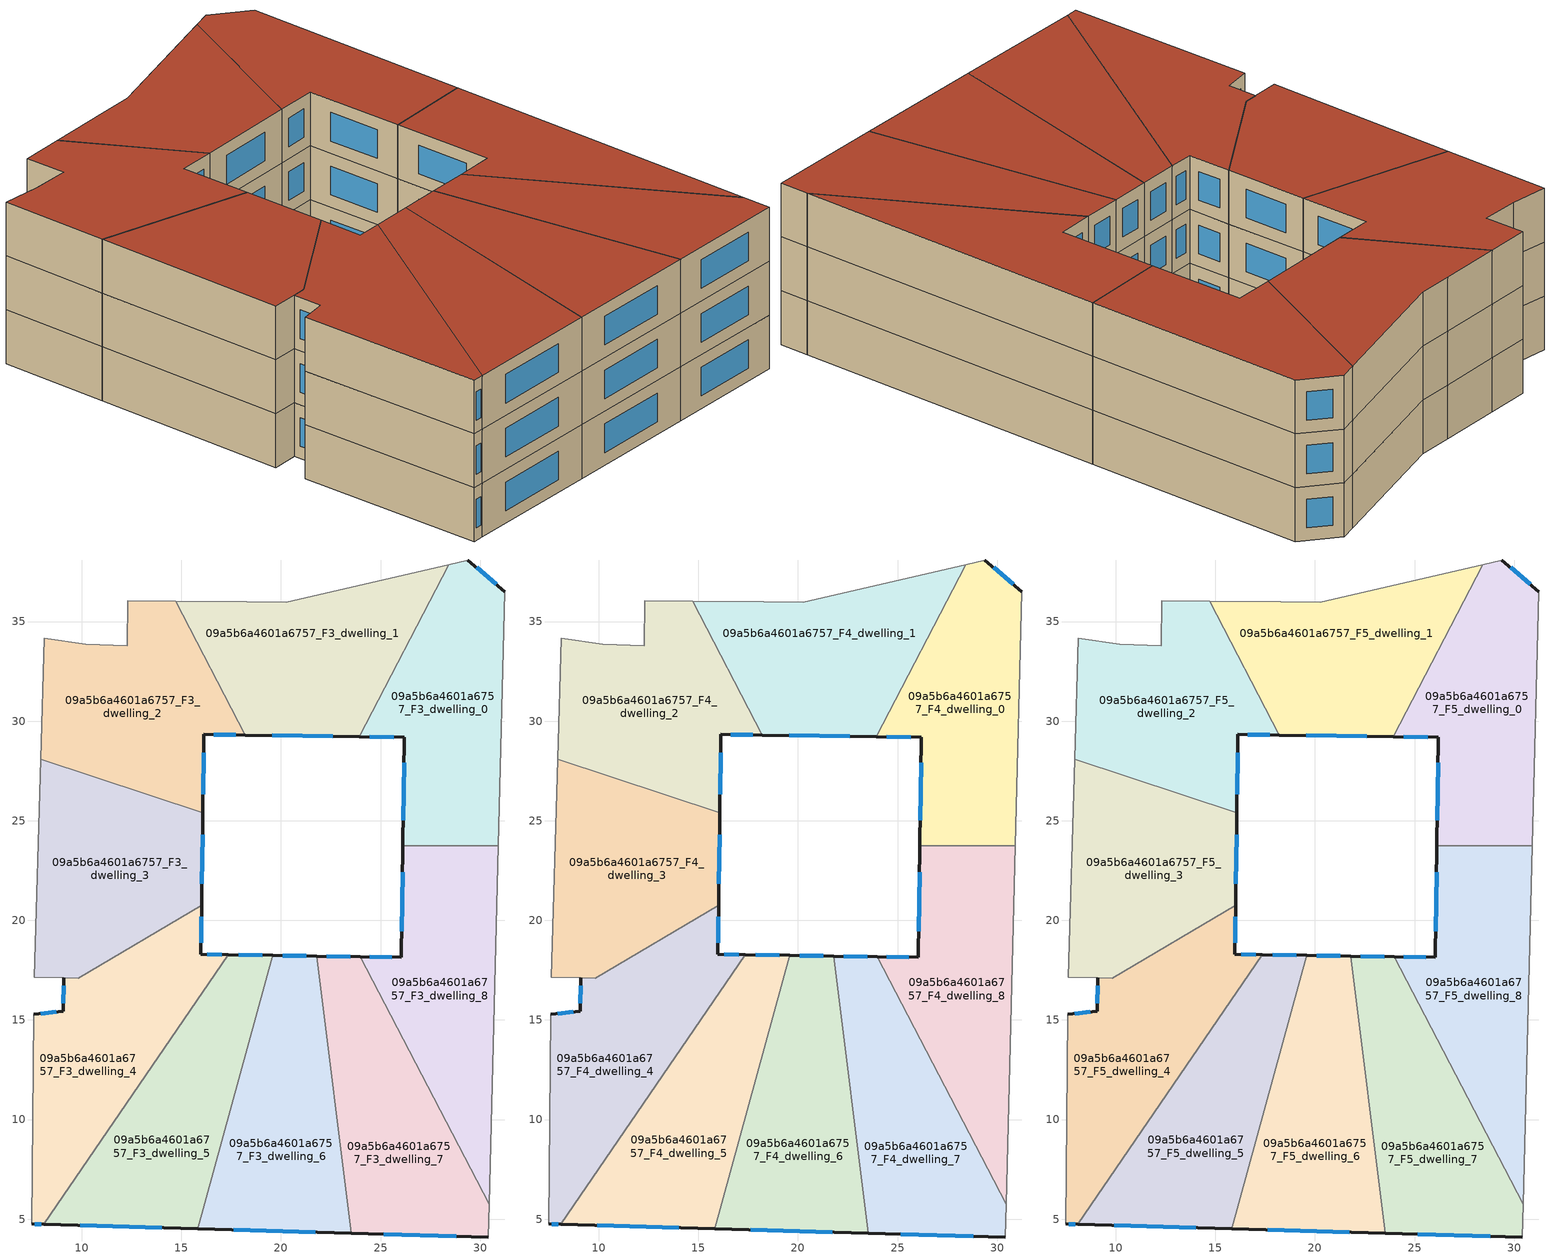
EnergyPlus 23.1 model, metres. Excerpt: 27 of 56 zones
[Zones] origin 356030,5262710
09a5b6a4601a6757_F3_dwelling_0
 floor to 09a5b6a4601a6757_F2_dwelling_0 (EU_floor_Construction): 31.24,36.49 30.91,23.74 26.12,23.74 26.2,29.19 23.93,29.22 28.41,37.86 29.38,38.09 z9
 wall outside (EU_wall_Construction): 23.93,29.22 26.2,29.19 26.12,23.74 / 31.24,36.49 29.38,38.09 z9:12
 wall adiabatic (EU_wall_Construction): 30.91,23.74 31.24,36.49 / 29.38,38.09 28.41,37.86 z9:12
 wall to 09a5b6a4601a6757_F3_dwelling_8 (EU_wall_Construction): 26.12,23.74 30.91,23.74 z9:12
 wall to 09a5b6a4601a6757_F3_dwelling_1 (EU_wall_Construction): 28.41,37.86 23.93,29.22 z9:12
 window (EU_Window_Construction): 26.18,27.91 26.14,25.02 / 24.46,29.22 25.67,29.2 / 30.8,36.86 29.82,37.71 z9.7:11.3
09a5b6a4601a6757_F3_dwelling_1
 floor to 09a5b6a4601a6757_F2_dwelling_1 (EU_floor_Construction): 28.41,37.86 23.93,29.22 18.21,29.3 14.72,36.03 18.27,36 20.25,35.96 z9
 wall outside (EU_wall_Construction): 18.21,29.3 23.93,29.22 z9:12
 wall adiabatic (EU_wall_Construction): 28.41,37.86 20.25,35.96 18.27,36 14.72,36.03 z9:12
 wall to 09a5b6a4601a6757_F3_dwelling_2 (EU_wall_Construction): 14.72,36.03 18.21,29.3 z9:12
 window (EU_Window_Construction): 19.55,29.28 22.59,29.24 z9.7:11.3
09a5b6a4601a6757_F3_dwelling_2
 floor to 09a5b6a4601a6757_F2_dwelling_2 (EU_floor_Construction): 14.72,36.03 18.21,29.3 16.14,29.33 16.08,25.39 7.94,28.08 8.12,34.17 10.19,33.86 12.27,33.79 12.31,36.05 z9
 wall outside (EU_wall_Construction): 16.08,25.39 16.14,29.33 18.21,29.3 z9:12
 wall adiabatic (EU_wall_Construction): 14.72,36.03 12.31,36.05 12.27,33.79 10.19,33.86 8.12,34.17 7.94,28.08 z9:12
 wall to 09a5b6a4601a6757_F3_dwelling_3 (EU_wall_Construction): 7.94,28.08 16.08,25.39 z9:12
 window (EU_Window_Construction): 16.62,29.32 17.72,29.31 / 16.09,26.32 16.12,28.41 z9.7:11.3
09a5b6a4601a6757_F3_dwelling_3
 floor to 09a5b6a4601a6757_F2_dwelling_3 (EU_floor_Construction): 16.08,25.39 16.01,20.75 9.83,17.1 7.62,17.14 7.94,28.08 z9
 wall outside (EU_wall_Construction): 16.01,20.75 16.08,25.39 z9:12
 wall adiabatic (EU_wall_Construction): 7.94,28.08 7.62,17.14 9.09,17.12 z9:12
 wall to 09a5b6a4601a6757_F3_dwelling_4 (EU_wall_Construction): 9.09,17.12 9.83,17.1 16.01,20.75 z9:12
 window (EU_Window_Construction): 16.03,21.84 16.06,24.3 z9.7:11.3
09a5b6a4601a6757_F3_dwelling_4
 floor to 09a5b6a4601a6757_F2_dwelling_4 (EU_floor_Construction): 16.01,20.75 15.98,18.29 17.35,18.27 8.1,4.74 7.48,4.76 7.6,15.29 9.07,15.45 9.09,17.12 9.83,17.1 z9
 wall outside (EU_wall_Construction): 17.35,18.27 15.98,18.29 16.01,20.75 / 7.48,4.76 8.1,4.74 / 9.09,17.12 9.07,15.45 7.6,15.29 z9:12
 wall to 09a5b6a4601a6757_F3_dwelling_5 (EU_wall_Construction): 8.1,4.74 17.35,18.27 z9:12
 wall adiabatic (EU_wall_Construction): 7.6,15.29 7.48,4.76 z9:12
 window (EU_Window_Construction): 17.03,18.28 16.3,18.29 / 7.63,4.75 7.95,4.74 / 8.72,15.41 7.94,15.32 / 9.08,16.73 9.07,15.84 / 15.99,18.87 16,20.17 z9.7:11.3
09a5b6a4601a6757_F3_dwelling_5
 floor to 09a5b6a4601a6757_F2_dwelling_5 (EU_floor_Construction): 19.58,18.24 15.82,4.52 8.1,4.74 17.35,18.27 z9
 wall outside (EU_wall_Construction): 19.58,18.24 17.35,18.27 / 8.1,4.74 15.82,4.52 z9:12
 wall to 09a5b6a4601a6757_F3_dwelling_6 (EU_wall_Construction): 15.82,4.52 19.58,18.24 z9:12
 window (EU_Window_Construction): 19.06,18.25 17.87,18.27 / 9.91,4.69 14.01,4.57 z9.7:11.3
09a5b6a4601a6757_F3_dwelling_6
 floor to 09a5b6a4601a6757_F2_dwelling_6 (EU_floor_Construction): 21.78,18.21 23.53,4.3 15.82,4.52 19.58,18.24 z9
 wall outside (EU_wall_Construction): 21.78,18.21 19.58,18.24 / 15.82,4.52 23.53,4.3 z9:12
 wall to 09a5b6a4601a6757_F3_dwelling_7 (EU_wall_Construction): 23.53,4.3 21.78,18.21 z9:12
 window (EU_Window_Construction): 21.27,18.22 20.1,18.23 / 17.63,4.47 21.72,4.35 z9.7:11.3
09a5b6a4601a6757_F3_dwelling_7
 floor to 09a5b6a4601a6757_F2_dwelling_7 (EU_floor_Construction): 23.99,18.17 30.45,5.75 30.41,4.11 23.53,4.3 21.78,18.21 z9
 wall outside (EU_wall_Construction): 23.99,18.17 21.78,18.21 / 23.53,4.3 30.41,4.11 z9:12
 wall to 09a5b6a4601a6757_F3_dwelling_8 (EU_wall_Construction): 30.45,5.75 23.99,18.17 z9:12
 wall adiabatic (EU_wall_Construction): 30.41,4.11 30.45,5.75 z9:12
 window (EU_Window_Construction): 23.47,18.18 22.3,18.2 / 25.15,4.25 28.8,4.15 z9.7:11.3
09a5b6a4601a6757_F3_dwelling_8
 floor to 09a5b6a4601a6757_F2_dwelling_8 (EU_floor_Construction): 30.91,23.74 30.45,5.75 23.99,18.17 26.04,18.14 26.12,23.74 z9
 wall outside (EU_wall_Construction): 26.12,23.74 26.04,18.14 23.99,18.17 z9:12
 wall adiabatic (EU_wall_Construction): 30.45,5.75 30.91,23.74 z9:12
 window (EU_Window_Construction): 25.56,18.15 24.47,18.17 / 26.1,22.43 26.06,19.46 z9.7:11.3
09a5b6a4601a6757_F4_dwelling_0
 floor to 09a5b6a4601a6757_F3_dwelling_0 (EU_floor_Construction): 31.24,36.49 30.91,23.74 26.12,23.74 26.2,29.19 23.93,29.22 28.41,37.86 29.38,38.09 z12
 wall outside (EU_wall_Construction): 23.93,29.22 26.2,29.19 26.12,23.74 / 31.24,36.49 29.38,38.09 z12:15
 wall adiabatic (EU_wall_Construction): 30.91,23.74 31.24,36.49 / 29.38,38.09 28.41,37.86 z12:15
 wall to 09a5b6a4601a6757_F4_dwelling_8 (EU_wall_Construction): 26.12,23.74 30.91,23.74 z12:15
 wall to 09a5b6a4601a6757_F4_dwelling_1 (EU_wall_Construction): 28.41,37.86 23.93,29.22 z12:15
 window (EU_Window_Construction): 26.18,27.91 26.14,25.02 / 24.46,29.22 25.67,29.2 / 30.8,36.86 29.82,37.71 z12.7:14.3
09a5b6a4601a6757_F4_dwelling_1
 floor to 09a5b6a4601a6757_F3_dwelling_1 (EU_floor_Construction): 28.41,37.86 23.93,29.22 18.21,29.3 14.72,36.03 18.27,36 20.25,35.96 z12
 wall outside (EU_wall_Construction): 18.21,29.3 23.93,29.22 z12:15
 wall adiabatic (EU_wall_Construction): 28.41,37.86 20.25,35.96 18.27,36 14.72,36.03 z12:15
 wall to 09a5b6a4601a6757_F4_dwelling_2 (EU_wall_Construction): 14.72,36.03 18.21,29.3 z12:15
 window (EU_Window_Construction): 19.55,29.28 22.59,29.24 z12.7:14.3
09a5b6a4601a6757_F4_dwelling_2
 floor to 09a5b6a4601a6757_F3_dwelling_2 (EU_floor_Construction): 14.72,36.03 18.21,29.3 16.14,29.33 16.08,25.39 7.94,28.08 8.12,34.17 10.19,33.86 12.27,33.79 12.31,36.05 z12
 wall outside (EU_wall_Construction): 16.08,25.39 16.14,29.33 18.21,29.3 z12:15
 wall adiabatic (EU_wall_Construction): 14.72,36.03 12.31,36.05 12.27,33.79 10.19,33.86 8.12,34.17 7.94,28.08 z12:15
 wall to 09a5b6a4601a6757_F4_dwelling_3 (EU_wall_Construction): 7.94,28.08 16.08,25.39 z12:15
 window (EU_Window_Construction): 16.62,29.32 17.72,29.31 / 16.09,26.32 16.12,28.41 z12.7:14.3
09a5b6a4601a6757_F4_dwelling_3
 floor to 09a5b6a4601a6757_F3_dwelling_3 (EU_floor_Construction): 16.08,25.39 16.01,20.75 9.83,17.1 7.62,17.14 7.94,28.08 z12
 wall outside (EU_wall_Construction): 16.01,20.75 16.08,25.39 z12:15
 wall adiabatic (EU_wall_Construction): 7.94,28.08 7.62,17.14 9.09,17.12 z12:15
 wall to 09a5b6a4601a6757_F4_dwelling_4 (EU_wall_Construction): 9.09,17.12 9.83,17.1 16.01,20.75 z12:15
 window (EU_Window_Construction): 16.03,21.84 16.06,24.3 z12.7:14.3
09a5b6a4601a6757_F4_dwelling_4
 floor to 09a5b6a4601a6757_F3_dwelling_4 (EU_floor_Construction): 16.01,20.75 15.98,18.29 17.35,18.27 8.1,4.74 7.48,4.76 7.6,15.29 9.07,15.45 9.09,17.12 9.83,17.1 z12
 wall outside (EU_wall_Construction): 17.35,18.27 15.98,18.29 16.01,20.75 / 7.48,4.76 8.1,4.74 / 9.09,17.12 9.07,15.45 7.6,15.29 z12:15
 wall to 09a5b6a4601a6757_F4_dwelling_5 (EU_wall_Construction): 8.1,4.74 17.35,18.27 z12:15
 wall adiabatic (EU_wall_Construction): 7.6,15.29 7.48,4.76 z12:15
 window (EU_Window_Construction): 17.03,18.28 16.3,18.29 / 7.63,4.75 7.95,4.74 / 8.72,15.41 7.94,15.32 / 9.08,16.73 9.07,15.84 / 15.99,18.87 16,20.17 z12.7:14.3
09a5b6a4601a6757_F4_dwelling_5
 floor to 09a5b6a4601a6757_F3_dwelling_5 (EU_floor_Construction): 19.58,18.24 15.82,4.52 8.1,4.74 17.35,18.27 z12
 wall outside (EU_wall_Construction): 19.58,18.24 17.35,18.27 / 8.1,4.74 15.82,4.52 z12:15
 wall to 09a5b6a4601a6757_F4_dwelling_6 (EU_wall_Construction): 15.82,4.52 19.58,18.24 z12:15
 window (EU_Window_Construction): 19.06,18.25 17.87,18.27 / 9.91,4.69 14.01,4.57 z12.7:14.3
09a5b6a4601a6757_F4_dwelling_6
 floor to 09a5b6a4601a6757_F3_dwelling_6 (EU_floor_Construction): 21.78,18.21 23.53,4.3 15.82,4.52 19.58,18.24 z12
 wall outside (EU_wall_Construction): 21.78,18.21 19.58,18.24 / 15.82,4.52 23.53,4.3 z12:15
 wall to 09a5b6a4601a6757_F4_dwelling_7 (EU_wall_Construction): 23.53,4.3 21.78,18.21 z12:15
 window (EU_Window_Construction): 21.27,18.22 20.1,18.23 / 17.63,4.47 21.72,4.35 z12.7:14.3
09a5b6a4601a6757_F4_dwelling_7
 floor to 09a5b6a4601a6757_F3_dwelling_7 (EU_floor_Construction): 23.99,18.17 30.45,5.75 30.41,4.11 23.53,4.3 21.78,18.21 z12
 wall outside (EU_wall_Construction): 23.99,18.17 21.78,18.21 / 23.53,4.3 30.41,4.11 z12:15
 wall to 09a5b6a4601a6757_F4_dwelling_8 (EU_wall_Construction): 30.45,5.75 23.99,18.17 z12:15
 wall adiabatic (EU_wall_Construction): 30.41,4.11 30.45,5.75 z12:15
 window (EU_Window_Construction): 23.47,18.18 22.3,18.2 / 25.15,4.25 28.8,4.15 z12.7:14.3
09a5b6a4601a6757_F4_dwelling_8
 floor to 09a5b6a4601a6757_F3_dwelling_8 (EU_floor_Construction): 30.91,23.74 30.45,5.75 23.99,18.17 26.04,18.14 26.12,23.74 z12
 wall outside (EU_wall_Construction): 26.12,23.74 26.04,18.14 23.99,18.17 z12:15
 wall adiabatic (EU_wall_Construction): 30.45,5.75 30.91,23.74 z12:15
 window (EU_Window_Construction): 25.56,18.15 24.47,18.17 / 26.1,22.43 26.06,19.46 z12.7:14.3
09a5b6a4601a6757_F5_dwelling_0
 floor to 09a5b6a4601a6757_F4_dwelling_0 (EU_floor_Construction): 31.24,36.49 30.91,23.74 26.12,23.74 26.2,29.19 23.93,29.22 28.41,37.86 29.38,38.09 z15
 wall outside (EU_wall_Construction): 23.93,29.22 26.2,29.19 26.12,23.74 / 31.24,36.49 29.38,38.09 z15:18
 wall adiabatic (EU_wall_Construction): 30.91,23.74 31.24,36.49 / 29.38,38.09 28.41,37.86 z15:18
 wall to 09a5b6a4601a6757_F5_dwelling_8 (EU_wall_Construction): 26.12,23.74 30.91,23.74 z15:18
 wall to 09a5b6a4601a6757_F5_dwelling_1 (EU_wall_Construction): 28.41,37.86 23.93,29.22 z15:18
 window (EU_Window_Construction): 26.18,27.91 26.14,25.02 / 24.46,29.22 25.67,29.2 / 30.8,36.86 29.82,37.71 z15.7:17.3
 roof outside (EU_roof_Construction): 30.91,23.74 31.24,36.49 29.38,38.09 28.41,37.86 23.93,29.22 26.2,29.19 26.12,23.74 z18
09a5b6a4601a6757_F5_dwelling_1
 floor to 09a5b6a4601a6757_F4_dwelling_1 (EU_floor_Construction): 28.41,37.86 23.93,29.22 18.21,29.3 14.72,36.03 18.27,36 20.25,35.96 z15
 wall outside (EU_wall_Construction): 18.21,29.3 23.93,29.22 z15:18
 wall adiabatic (EU_wall_Construction): 28.41,37.86 20.25,35.96 18.27,36 14.72,36.03 z15:18
 wall to 09a5b6a4601a6757_F5_dwelling_2 (EU_wall_Construction): 14.72,36.03 18.21,29.3 z15:18
 window (EU_Window_Construction): 19.55,29.28 22.59,29.24 z15.7:17.3
 roof outside (EU_roof_Construction): 23.93,29.22 28.41,37.86 20.25,35.96 18.27,36 14.72,36.03 18.21,29.3 z18
09a5b6a4601a6757_F5_dwelling_2
 floor to 09a5b6a4601a6757_F4_dwelling_2 (EU_floor_Construction): 14.72,36.03 18.21,29.3 16.14,29.33 16.08,25.39 7.94,28.08 8.12,34.17 10.19,33.86 12.27,33.79 12.31,36.05 z15
 wall outside (EU_wall_Construction): 16.08,25.39 16.14,29.33 18.21,29.3 z15:18
 wall adiabatic (EU_wall_Construction): 14.72,36.03 12.31,36.05 12.27,33.79 10.19,33.86 8.12,34.17 7.94,28.08 z15:18
 wall to 09a5b6a4601a6757_F5_dwelling_3 (EU_wall_Construction): 7.94,28.08 16.08,25.39 z15:18
 window (EU_Window_Construction): 16.62,29.32 17.72,29.31 / 16.09,26.32 16.12,28.41 z15.7:17.3
 roof outside (EU_roof_Construction): 16.08,25.39 16.14,29.33 18.21,29.3 14.72,36.03 12.31,36.05 12.27,33.79 10.19,33.86 8.12,34.17 7.94,28.08 z18
09a5b6a4601a6757_F5_dwelling_3
 floor to 09a5b6a4601a6757_F4_dwelling_3 (EU_floor_Construction): 16.08,25.39 16.01,20.75 9.83,17.1 7.62,17.14 7.94,28.08 z15
 wall outside (EU_wall_Construction): 16.01,20.75 16.08,25.39 z15:18
 wall adiabatic (EU_wall_Construction): 7.94,28.08 7.62,17.14 9.09,17.12 z15:18
 wall to 09a5b6a4601a6757_F5_dwelling_4 (EU_wall_Construction): 9.09,17.12 9.83,17.1 16.01,20.75 z15:18
 window (EU_Window_Construction): 16.03,21.84 16.06,24.3 z15.7:17.3
 roof outside (EU_roof_Construction): 16.01,20.75 16.08,25.39 7.94,28.08 7.62,17.14 9.83,17.1 z18
09a5b6a4601a6757_F5_dwelling_4
 floor to 09a5b6a4601a6757_F4_dwelling_4 (EU_floor_Construction): 16.01,20.75 15.98,18.29 17.35,18.27 8.1,4.74 7.48,4.76 7.6,15.29 9.07,15.45 9.09,17.12 9.83,17.1 z15
 wall outside (EU_wall_Construction): 17.35,18.27 15.98,18.29 16.01,20.75 / 7.48,4.76 8.1,4.74 / 9.09,17.12 9.07,15.45 7.6,15.29 z15:18
 wall to 09a5b6a4601a6757_F5_dwelling_5 (EU_wall_Construction): 8.1,4.74 17.35,18.27 z15:18
 wall adiabatic (EU_wall_Construction): 7.6,15.29 7.48,4.76 z15:18
 window (EU_Window_Construction): 17.03,18.28 16.3,18.29 / 7.63,4.75 7.95,4.74 / 8.72,15.41 7.94,15.32 / 9.08,16.73 9.07,15.84 / 15.99,18.87 16,20.17 z15.7:17.3
 roof outside (EU_roof_Construction): 8.1,4.74 17.35,18.27 15.98,18.29 16.01,20.75 9.83,17.1 9.09,17.12 9.07,15.45 7.6,15.29 7.48,4.76 z18
09a5b6a4601a6757_F5_dwelling_5
 floor to 09a5b6a4601a6757_F4_dwelling_5 (EU_floor_Construction): 19.58,18.24 15.82,4.52 8.1,4.74 17.35,18.27 z15
 wall outside (EU_wall_Construction): 19.58,18.24 17.35,18.27 / 8.1,4.74 15.82,4.52 z15:18
 wall to 09a5b6a4601a6757_F5_dwelling_6 (EU_wall_Construction): 15.82,4.52 19.58,18.24 z15:18
 window (EU_Window_Construction): 19.06,18.25 17.87,18.27 / 9.91,4.69 14.01,4.57 z15.7:17.3
 roof outside (EU_roof_Construction): 15.82,4.52 19.58,18.24 17.35,18.27 8.1,4.74 z18
09a5b6a4601a6757_F5_dwelling_6
 floor to 09a5b6a4601a6757_F4_dwelling_6 (EU_floor_Construction): 21.78,18.21 23.53,4.3 15.82,4.52 19.58,18.24 z15
 wall outside (EU_wall_Construction): 21.78,18.21 19.58,18.24 / 15.82,4.52 23.53,4.3 z15:18
 wall to 09a5b6a4601a6757_F5_dwelling_7 (EU_wall_Construction): 23.53,4.3 21.78,18.21 z15:18
 window (EU_Window_Construction): 21.27,18.22 20.1,18.23 / 17.63,4.47 21.72,4.35 z15.7:17.3
 roof outside (EU_roof_Construction): 23.53,4.3 21.78,18.21 19.58,18.24 15.82,4.52 z18
09a5b6a4601a6757_F5_dwelling_7
 floor to 09a5b6a4601a6757_F4_dwelling_7 (EU_floor_Construction): 23.99,18.17 30.45,5.75 30.41,4.11 23.53,4.3 21.78,18.21 z15
 wall outside (EU_wall_Construction): 23.99,18.17 21.78,18.21 / 23.53,4.3 30.41,4.11 z15:18
 wall to 09a5b6a4601a6757_F5_dwelling_8 (EU_wall_Construction): 30.45,5.75 23.99,18.17 z15:18
 wall adiabatic (EU_wall_Construction): 30.41,4.11 30.45,5.75 z15:18
 window (EU_Window_Construction): 23.47,18.18 22.3,18.2 / 25.15,4.25 28.8,4.15 z15.7:17.3
 roof outside (EU_roof_Construction): 30.41,4.11 30.45,5.75 23.99,18.17 21.78,18.21 23.53,4.3 z18
09a5b6a4601a6757_F5_dwelling_8
 floor to 09a5b6a4601a6757_F4_dwelling_8 (EU_floor_Construction): 30.91,23.74 30.45,5.75 23.99,18.17 26.04,18.14 26.12,23.74 z15
 wall outside (EU_wall_Construction): 26.12,23.74 26.04,18.14 23.99,18.17 z15:18
 wall adiabatic (EU_wall_Construction): 30.45,5.75 30.91,23.74 z15:18
 window (EU_Window_Construction): 25.56,18.15 24.47,18.17 / 26.1,22.43 26.06,19.46 z15.7:17.3
 roof outside (EU_roof_Construction): 30.45,5.75 30.91,23.74 26.12,23.74 26.04,18.14 23.99,18.17 z18
[Building]
EU S2 Campaign: North Axis=0; Terrain=City; Solar Distribution=FullExterior
[Site:Location]
Budapest.Ferenc.Liszt.Intl.AP: Latitude=47.437; Longitude=19.256; Time Zone=1; Elevation=185
[SizingPeriod:WeatherFileDays]
AnnualSizingPeriod: Begin Month=1; Begin Day of Month=1; End Month=12; End Day of Month=31; Day of Week for Start Day=Monday; Use Weather File Daylight Saving Period=No; Use Weather File Rain and Snow Indicators=No
[MATERIAL]
EU_InternalMass_Material: Roughness=MediumRough; Thickness=0.1; Conductivity=1; Density=1800; Specific Heat=900; Thermal Absorptance=0.9; Solar Absorptance=0.7; Visible Absorptance=0.7
[MATERIAL:NOMASS] Roughness=MediumRough; Thermal Absorptance=0.9; Solar Absorptance=0.7; Visible Absorptance=0.7
Name | Thermal Resistance
EU_wall_NoMass | 0.832559
EU_roof_NoMass | 1.39638
EU_floor_NoMass | 0.872794
[WINDOWMATERIAL:SIMPLEGLAZINGSYSTEM]
EU_Window_SimpleGlazing: UFactor=2.79869; Solar Heat Gain Coefficient=0.75; Visible Transmittance=0.75
[CONSTRUCTION]
EU_wall_Construction: EU_wall_NoMass
EU_roof_Construction: EU_roof_NoMass
EU_floor_Construction: EU_floor_NoMass
EU_Window_Construction: EU_Window_SimpleGlazing
EU_InternalMass_Construction: EU_InternalMass_Material
[ZONE] Type=1; Multiplier=1; Ceiling Height=autocalculate; Floor Area=autocalculate; Part of Total Floor Area=Yes
Name | Volume
09a5b6a4601a6757_F3_dwelling_0; 09a5b6a4601a6757_F4_dwelling_0; 09a5b6a4601a6757_F5_dwelling_0 | 205.867
09a5b6a4601a6757_F3_dwelling_1; 09a5b6a4601a6757_F4_dwelling_1; 09a5b6a4601a6757_F5_dwelling_1 | 205.89
09a5b6a4601a6757_F3_dwelling_2; 09a5b6a4601a6757_F4_dwelling_2; 09a5b6a4601a6757_F5_dwelling_2 | 205.871
09a5b6a4601a6757_F3_dwelling_3; 09a5b6a4601a6757_F4_dwelling_3; 09a5b6a4601a6757_F5_dwelling_3 | 205.375
09a5b6a4601a6757_F3_dwelling_4; 09a5b6a4601a6757_F4_dwelling_4; 09a5b6a4601a6757_F5_dwelling_4 | 206.403
09a5b6a4601a6757_F3_dwelling_5; 09a5b6a4601a6757_F4_dwelling_5; 09a5b6a4601a6757_F5_dwelling_5 | 205.848
09a5b6a4601a6757_F3_dwelling_6; 09a5b6a4601a6757_F4_dwelling_6; 09a5b6a4601a6757_F5_dwelling_6 | 205.897
09a5b6a4601a6757_F3_dwelling_7; 09a5b6a4601a6757_F4_dwelling_7; 09a5b6a4601a6757_F5_dwelling_7 | 205.87
09a5b6a4601a6757_F3_dwelling_8; 09a5b6a4601a6757_F4_dwelling_8; 09a5b6a4601a6757_F5_dwelling_8 | 205.835
[INTERNALMASS] Construction=EU_InternalMass_Construction
Name | Zone or ZoneList | Surface Area
09a5b6a4601a6757_F3_dwelling_0_EU_InternalMass | 09a5b6a4601a6757_F3_dwelling_0 | 68.6222
09a5b6a4601a6757_F3_dwelling_1_EU_InternalMass | 09a5b6a4601a6757_F3_dwelling_1 | 68.6297
09a5b6a4601a6757_F3_dwelling_2_EU_InternalMass | 09a5b6a4601a6757_F3_dwelling_2 | 68.6234
09a5b6a4601a6757_F3_dwelling_3_EU_InternalMass | 09a5b6a4601a6757_F3_dwelling_3 | 68.4611
09a5b6a4601a6757_F3_dwelling_4_EU_InternalMass | 09a5b6a4601a6757_F3_dwelling_4 | 68.8009
09a5b6a4601a6757_F3_dwelling_5_EU_InternalMass | 09a5b6a4601a6757_F3_dwelling_5 | 68.616
09a5b6a4601a6757_F3_dwelling_6_EU_InternalMass | 09a5b6a4601a6757_F3_dwelling_6 | 68.6324
09a5b6a4601a6757_F3_dwelling_7_EU_InternalMass | 09a5b6a4601a6757_F3_dwelling_7 | 68.6233
09a5b6a4601a6757_F3_dwelling_8_EU_InternalMass | 09a5b6a4601a6757_F3_dwelling_8 | 68.6119
09a5b6a4601a6757_F4_dwelling_0_EU_InternalMass | 09a5b6a4601a6757_F4_dwelling_0 | 68.6222
09a5b6a4601a6757_F4_dwelling_1_EU_InternalMass | 09a5b6a4601a6757_F4_dwelling_1 | 68.6297
09a5b6a4601a6757_F4_dwelling_2_EU_InternalMass | 09a5b6a4601a6757_F4_dwelling_2 | 68.6234
09a5b6a4601a6757_F4_dwelling_3_EU_InternalMass | 09a5b6a4601a6757_F4_dwelling_3 | 68.4611
09a5b6a4601a6757_F4_dwelling_4_EU_InternalMass | 09a5b6a4601a6757_F4_dwelling_4 | 68.8009
09a5b6a4601a6757_F4_dwelling_5_EU_InternalMass | 09a5b6a4601a6757_F4_dwelling_5 | 68.616
09a5b6a4601a6757_F4_dwelling_6_EU_InternalMass | 09a5b6a4601a6757_F4_dwelling_6 | 68.6324
09a5b6a4601a6757_F4_dwelling_7_EU_InternalMass | 09a5b6a4601a6757_F4_dwelling_7 | 68.6233
09a5b6a4601a6757_F4_dwelling_8_EU_InternalMass | 09a5b6a4601a6757_F4_dwelling_8 | 68.6119
09a5b6a4601a6757_F5_dwelling_0_EU_InternalMass | 09a5b6a4601a6757_F5_dwelling_0 | 68.6222
09a5b6a4601a6757_F5_dwelling_1_EU_InternalMass | 09a5b6a4601a6757_F5_dwelling_1 | 68.6297
09a5b6a4601a6757_F5_dwelling_2_EU_InternalMass | 09a5b6a4601a6757_F5_dwelling_2 | 68.6234
09a5b6a4601a6757_F5_dwelling_3_EU_InternalMass | 09a5b6a4601a6757_F5_dwelling_3 | 68.4611
09a5b6a4601a6757_F5_dwelling_4_EU_InternalMass | 09a5b6a4601a6757_F5_dwelling_4 | 68.8009
09a5b6a4601a6757_F5_dwelling_5_EU_InternalMass | 09a5b6a4601a6757_F5_dwelling_5 | 68.616
09a5b6a4601a6757_F5_dwelling_6_EU_InternalMass | 09a5b6a4601a6757_F5_dwelling_6 | 68.6324
09a5b6a4601a6757_F5_dwelling_7_EU_InternalMass | 09a5b6a4601a6757_F5_dwelling_7 | 68.6233
09a5b6a4601a6757_F5_dwelling_8_EU_InternalMass | 09a5b6a4601a6757_F5_dwelling_8 | 68.6119
[OTHEREQUIPMENT] Fuel Type=Electricity; Design Level Calculation Method=Watts/Area; Power per Zone Floor Area=1; Fraction Latent=0; Fraction Radiant=0; Fraction Lost=0; Carbon Dioxide Generation Rate=0; EndUse Subcategory=EU_Step8_InternalGains
Name | Zone or ZoneList or Space or SpaceList | Schedule
EU_Step8_InternalGain_09a5b6a4601a6757_F3_dwelling_0_f000 | 09a5b6a4601a6757_F3_dwelling_0 | EU_Step8_GainSchedule_09a5b6a4601a6757_F3_dwelling_0_f000
EU_Step8_InternalGain_09a5b6a4601a6757_F3_dwelling_1_f000 | 09a5b6a4601a6757_F3_dwelling_1 | EU_Step8_GainSchedule_09a5b6a4601a6757_F3_dwelling_1_f000
EU_Step8_InternalGain_09a5b6a4601a6757_F3_dwelling_2_f000 | 09a5b6a4601a6757_F3_dwelling_2 | EU_Step8_GainSchedule_09a5b6a4601a6757_F3_dwelling_2_f000
EU_Step8_InternalGain_09a5b6a4601a6757_F3_dwelling_3_f000 | 09a5b6a4601a6757_F3_dwelling_3 | EU_Step8_GainSchedule_09a5b6a4601a6757_F3_dwelling_3_f000
EU_Step8_InternalGain_09a5b6a4601a6757_F3_dwelling_4_f000 | 09a5b6a4601a6757_F3_dwelling_4 | EU_Step8_GainSchedule_09a5b6a4601a6757_F3_dwelling_4_f000
EU_Step8_InternalGain_09a5b6a4601a6757_F3_dwelling_5_f000 | 09a5b6a4601a6757_F3_dwelling_5 | EU_Step8_GainSchedule_09a5b6a4601a6757_F3_dwelling_5_f000
EU_Step8_InternalGain_09a5b6a4601a6757_F3_dwelling_6_f000 | 09a5b6a4601a6757_F3_dwelling_6 | EU_Step8_GainSchedule_09a5b6a4601a6757_F3_dwelling_6_f000
EU_Step8_InternalGain_09a5b6a4601a6757_F3_dwelling_7_f000 | 09a5b6a4601a6757_F3_dwelling_7 | EU_Step8_GainSchedule_09a5b6a4601a6757_F3_dwelling_7_f000
EU_Step8_InternalGain_09a5b6a4601a6757_F3_dwelling_8_f000 | 09a5b6a4601a6757_F3_dwelling_8 | EU_Step8_GainSchedule_09a5b6a4601a6757_F3_dwelling_8_f000
EU_Step8_InternalGain_09a5b6a4601a6757_F4_dwelling_0_f000 | 09a5b6a4601a6757_F4_dwelling_0 | EU_Step8_GainSchedule_09a5b6a4601a6757_F4_dwelling_0_f000
EU_Step8_InternalGain_09a5b6a4601a6757_F4_dwelling_1_f000 | 09a5b6a4601a6757_F4_dwelling_1 | EU_Step8_GainSchedule_09a5b6a4601a6757_F4_dwelling_1_f000
EU_Step8_InternalGain_09a5b6a4601a6757_F4_dwelling_2_f000 | 09a5b6a4601a6757_F4_dwelling_2 | EU_Step8_GainSchedule_09a5b6a4601a6757_F4_dwelling_2_f000
EU_Step8_InternalGain_09a5b6a4601a6757_F4_dwelling_3_f000 | 09a5b6a4601a6757_F4_dwelling_3 | EU_Step8_GainSchedule_09a5b6a4601a6757_F4_dwelling_3_f000
EU_Step8_InternalGain_09a5b6a4601a6757_F4_dwelling_4_f000 | 09a5b6a4601a6757_F4_dwelling_4 | EU_Step8_GainSchedule_09a5b6a4601a6757_F4_dwelling_4_f000
EU_Step8_InternalGain_09a5b6a4601a6757_F4_dwelling_5_f000 | 09a5b6a4601a6757_F4_dwelling_5 | EU_Step8_GainSchedule_09a5b6a4601a6757_F4_dwelling_5_f000
EU_Step8_InternalGain_09a5b6a4601a6757_F4_dwelling_6_f000 | 09a5b6a4601a6757_F4_dwelling_6 | EU_Step8_GainSchedule_09a5b6a4601a6757_F4_dwelling_6_f000
EU_Step8_InternalGain_09a5b6a4601a6757_F4_dwelling_7_f000 | 09a5b6a4601a6757_F4_dwelling_7 | EU_Step8_GainSchedule_09a5b6a4601a6757_F4_dwelling_7_f000
EU_Step8_InternalGain_09a5b6a4601a6757_F4_dwelling_8_f000 | 09a5b6a4601a6757_F4_dwelling_8 | EU_Step8_GainSchedule_09a5b6a4601a6757_F4_dwelling_8_f000
EU_Step8_InternalGain_09a5b6a4601a6757_F5_dwelling_0_f000 | 09a5b6a4601a6757_F5_dwelling_0 | EU_Step8_GainSchedule_09a5b6a4601a6757_F5_dwelling_0_f000
EU_Step8_InternalGain_09a5b6a4601a6757_F5_dwelling_1_f000 | 09a5b6a4601a6757_F5_dwelling_1 | EU_Step8_GainSchedule_09a5b6a4601a6757_F5_dwelling_1_f000
EU_Step8_InternalGain_09a5b6a4601a6757_F5_dwelling_2_f000 | 09a5b6a4601a6757_F5_dwelling_2 | EU_Step8_GainSchedule_09a5b6a4601a6757_F5_dwelling_2_f000
EU_Step8_InternalGain_09a5b6a4601a6757_F5_dwelling_3_f000 | 09a5b6a4601a6757_F5_dwelling_3 | EU_Step8_GainSchedule_09a5b6a4601a6757_F5_dwelling_3_f000
EU_Step8_InternalGain_09a5b6a4601a6757_F5_dwelling_4_f000 | 09a5b6a4601a6757_F5_dwelling_4 | EU_Step8_GainSchedule_09a5b6a4601a6757_F5_dwelling_4_f000
EU_Step8_InternalGain_09a5b6a4601a6757_F5_dwelling_5_f000 | 09a5b6a4601a6757_F5_dwelling_5 | EU_Step8_GainSchedule_09a5b6a4601a6757_F5_dwelling_5_f000
EU_Step8_InternalGain_09a5b6a4601a6757_F5_dwelling_6_f000 | 09a5b6a4601a6757_F5_dwelling_6 | EU_Step8_GainSchedule_09a5b6a4601a6757_F5_dwelling_6_f000
EU_Step8_InternalGain_09a5b6a4601a6757_F5_dwelling_7_f000 | 09a5b6a4601a6757_F5_dwelling_7 | EU_Step8_GainSchedule_09a5b6a4601a6757_F5_dwelling_7_f000
EU_Step8_InternalGain_09a5b6a4601a6757_F5_dwelling_8_f000 | 09a5b6a4601a6757_F5_dwelling_8 | EU_Step8_GainSchedule_09a5b6a4601a6757_F5_dwelling_8_f000
[ZONEVENTILATION:DESIGNFLOWRATE] Schedule=EU_AlwaysOn; Design Flow Rate Calculation Method=AirChanges/Hour; Air Changes per Hour=0.475469; Ventilation Type=Natural; Fan Pressure Rise=0; Fan Total Efficiency=1; Constant Term Coefficient=1; Temperature Term Coefficient=0; Velocity Term Coefficient=0; Velocity Squared Term Coefficient=0; Minimum Indoor Temperature=-100; Maximum Indoor Temperature=100; Delta Temperature=-100; Minimum Outdoor Temperature=-100; Maximum Outdoor Temperature=100; Maximum Wind Speed=40
Name | Zone or ZoneList or Space or SpaceList
EU_ConstantAir_09a5b6a4601a6757_F3_dwelling_0 | 09a5b6a4601a6757_F3_dwelling_0
EU_ConstantAir_09a5b6a4601a6757_F3_dwelling_1 | 09a5b6a4601a6757_F3_dwelling_1
EU_ConstantAir_09a5b6a4601a6757_F3_dwelling_2 | 09a5b6a4601a6757_F3_dwelling_2
EU_ConstantAir_09a5b6a4601a6757_F3_dwelling_3 | 09a5b6a4601a6757_F3_dwelling_3
EU_ConstantAir_09a5b6a4601a6757_F3_dwelling_4 | 09a5b6a4601a6757_F3_dwelling_4
EU_ConstantAir_09a5b6a4601a6757_F3_dwelling_5 | 09a5b6a4601a6757_F3_dwelling_5
EU_ConstantAir_09a5b6a4601a6757_F3_dwelling_6 | 09a5b6a4601a6757_F3_dwelling_6
EU_ConstantAir_09a5b6a4601a6757_F3_dwelling_7 | 09a5b6a4601a6757_F3_dwelling_7
EU_ConstantAir_09a5b6a4601a6757_F3_dwelling_8 | 09a5b6a4601a6757_F3_dwelling_8
EU_ConstantAir_09a5b6a4601a6757_F4_dwelling_0 | 09a5b6a4601a6757_F4_dwelling_0
EU_ConstantAir_09a5b6a4601a6757_F4_dwelling_1 | 09a5b6a4601a6757_F4_dwelling_1
EU_ConstantAir_09a5b6a4601a6757_F4_dwelling_2 | 09a5b6a4601a6757_F4_dwelling_2
EU_ConstantAir_09a5b6a4601a6757_F4_dwelling_3 | 09a5b6a4601a6757_F4_dwelling_3
EU_ConstantAir_09a5b6a4601a6757_F4_dwelling_4 | 09a5b6a4601a6757_F4_dwelling_4
EU_ConstantAir_09a5b6a4601a6757_F4_dwelling_5 | 09a5b6a4601a6757_F4_dwelling_5
EU_ConstantAir_09a5b6a4601a6757_F4_dwelling_6 | 09a5b6a4601a6757_F4_dwelling_6
EU_ConstantAir_09a5b6a4601a6757_F4_dwelling_7 | 09a5b6a4601a6757_F4_dwelling_7
EU_ConstantAir_09a5b6a4601a6757_F4_dwelling_8 | 09a5b6a4601a6757_F4_dwelling_8
EU_ConstantAir_09a5b6a4601a6757_F5_dwelling_0 | 09a5b6a4601a6757_F5_dwelling_0
EU_ConstantAir_09a5b6a4601a6757_F5_dwelling_1 | 09a5b6a4601a6757_F5_dwelling_1
EU_ConstantAir_09a5b6a4601a6757_F5_dwelling_2 | 09a5b6a4601a6757_F5_dwelling_2
EU_ConstantAir_09a5b6a4601a6757_F5_dwelling_3 | 09a5b6a4601a6757_F5_dwelling_3
EU_ConstantAir_09a5b6a4601a6757_F5_dwelling_4 | 09a5b6a4601a6757_F5_dwelling_4
EU_ConstantAir_09a5b6a4601a6757_F5_dwelling_5 | 09a5b6a4601a6757_F5_dwelling_5
EU_ConstantAir_09a5b6a4601a6757_F5_dwelling_6 | 09a5b6a4601a6757_F5_dwelling_6
EU_ConstantAir_09a5b6a4601a6757_F5_dwelling_7 | 09a5b6a4601a6757_F5_dwelling_7
EU_ConstantAir_09a5b6a4601a6757_F5_dwelling_8 | 09a5b6a4601a6757_F5_dwelling_8
[HVACTEMPLATE:THERMOSTAT] Constant Heating Setpoint=20; Constant Cooling Setpoint=50
EU_HeatOnly_09a5b6a4601a6757_F1_dwelling_5; EU_HeatOnly_09a5b6a4601a6757_F1_dwelling_6; EU_HeatOnly_09a5b6a4601a6757_F1_dwelling_7; EU_HeatOnly_09a5b6a4601a6757_F1_dwelling_8; EU_HeatOnly_09a5b6a4601a6757_F1_dwelling_9; EU_HeatOnly_09a5b6a4601a6757_F2_dwelling_0; EU_HeatOnly_09a5b6a4601a6757_F2_dwelling_1; EU_HeatOnly_09a5b6a4601a6757_F2_dwelling_2; EU_HeatOnly_09a5b6a4601a6757_F2_dwelling_3; EU_HeatOnly_09a5b6a4601a6757_F2_dwelling_4; EU_HeatOnly_09a5b6a4601a6757_F2_dwelling_5; EU_HeatOnly_09a5b6a4601a6757_F2_dwelling_6; EU_HeatOnly_09a5b6a4601a6757_F2_dwelling_7; EU_HeatOnly_09a5b6a4601a6757_F2_dwelling_8; EU_HeatOnly_09a5b6a4601a6757_F3_dwelling_0; EU_HeatOnly_09a5b6a4601a6757_F3_dwelling_1; EU_HeatOnly_09a5b6a4601a6757_F3_dwelling_2; EU_HeatOnly_09a5b6a4601a6757_F3_dwelling_3; EU_HeatOnly_09a5b6a4601a6757_F3_dwelling_4; EU_HeatOnly_09a5b6a4601a6757_F3_dwelling_5; EU_HeatOnly_09a5b6a4601a6757_F3_dwelling_6; EU_HeatOnly_09a5b6a4601a6757_F3_dwelling_7; EU_HeatOnly_09a5b6a4601a6757_F3_dwelling_8; EU_HeatOnly_09a5b6a4601a6757_F4_dwelling_0; EU_HeatOnly_09a5b6a4601a6757_F4_dwelling_1; EU_HeatOnly_09a5b6a4601a6757_F4_dwelling_2; EU_HeatOnly_09a5b6a4601a6757_F4_dwelling_3; EU_HeatOnly_09a5b6a4601a6757_F4_dwelling_4; EU_HeatOnly_09a5b6a4601a6757_F4_dwelling_5; EU_HeatOnly_09a5b6a4601a6757_F4_dwelling_6; EU_HeatOnly_09a5b6a4601a6757_F4_dwelling_7; EU_HeatOnly_09a5b6a4601a6757_F4_dwelling_8; EU_HeatOnly_09a5b6a4601a6757_F5_dwelling_0; EU_HeatOnly_09a5b6a4601a6757_F5_dwelling_1; EU_HeatOnly_09a5b6a4601a6757_F5_dwelling_2; EU_HeatOnly_09a5b6a4601a6757_F5_dwelling_3; EU_HeatOnly_09a5b6a4601a6757_F5_dwelling_4; EU_HeatOnly_09a5b6a4601a6757_F5_dwelling_5; EU_HeatOnly_09a5b6a4601a6757_F5_dwelling_6; EU_HeatOnly_09a5b6a4601a6757_F5_dwelling_7; EU_HeatOnly_09a5b6a4601a6757_F5_dwelling_8
[HVACTEMPLATE:ZONE:IDEALLOADSAIRSYSTEM] System Availability Schedule=EU_AlwaysOn; Maximum Heating Supply Air Temperature=50; Minimum Cooling Supply Air Temperature=13; Maximum Heating Supply Air Humidity Ratio=0.0156; Minimum Cooling Supply Air Humidity Ratio=0.0077; Heating Limit=NoLimit; Cooling Limit=NoLimit; Heating Availability Schedule=EU_AlwaysOn; Cooling Availability Schedule=EU_CoolingOff; Dehumidification Control Type=ConstantSensibleHeatRatio; Cooling Sensible Heat Ratio=0.7; Dehumidification Setpoint=60; Humidification Control Type=None; Humidification Setpoint=30; Outdoor Air Method=None; Outdoor Air Flow Rate per Person=0.00944; Outdoor Air Flow Rate per Zone Floor Area=0; Outdoor Air Flow Rate per Zone=0; Demand Controlled Ventilation Type=None; Outdoor Air Economizer Type=NoEconomizer; Heat Recovery Type=None; Sensible Heat Recovery Effectiveness=0.7; Latent Heat Recovery Effectiveness=0.65
Name | Template Thermostat
09a5b6a4601a6757_F3_dwelling_0 | EU_HeatOnly_09a5b6a4601a6757_F3_dwelling_0
09a5b6a4601a6757_F3_dwelling_1 | EU_HeatOnly_09a5b6a4601a6757_F3_dwelling_1
09a5b6a4601a6757_F3_dwelling_2 | EU_HeatOnly_09a5b6a4601a6757_F3_dwelling_2
09a5b6a4601a6757_F3_dwelling_3 | EU_HeatOnly_09a5b6a4601a6757_F3_dwelling_3
09a5b6a4601a6757_F3_dwelling_4 | EU_HeatOnly_09a5b6a4601a6757_F3_dwelling_4
09a5b6a4601a6757_F3_dwelling_5 | EU_HeatOnly_09a5b6a4601a6757_F3_dwelling_5
09a5b6a4601a6757_F3_dwelling_6 | EU_HeatOnly_09a5b6a4601a6757_F3_dwelling_6
09a5b6a4601a6757_F3_dwelling_7 | EU_HeatOnly_09a5b6a4601a6757_F3_dwelling_7
09a5b6a4601a6757_F3_dwelling_8 | EU_HeatOnly_09a5b6a4601a6757_F3_dwelling_8
09a5b6a4601a6757_F4_dwelling_0 | EU_HeatOnly_09a5b6a4601a6757_F4_dwelling_0
09a5b6a4601a6757_F4_dwelling_1 | EU_HeatOnly_09a5b6a4601a6757_F4_dwelling_1
09a5b6a4601a6757_F4_dwelling_2 | EU_HeatOnly_09a5b6a4601a6757_F4_dwelling_2
09a5b6a4601a6757_F4_dwelling_3 | EU_HeatOnly_09a5b6a4601a6757_F4_dwelling_3
09a5b6a4601a6757_F4_dwelling_4 | EU_HeatOnly_09a5b6a4601a6757_F4_dwelling_4
09a5b6a4601a6757_F4_dwelling_5 | EU_HeatOnly_09a5b6a4601a6757_F4_dwelling_5
09a5b6a4601a6757_F4_dwelling_6 | EU_HeatOnly_09a5b6a4601a6757_F4_dwelling_6
09a5b6a4601a6757_F4_dwelling_7 | EU_HeatOnly_09a5b6a4601a6757_F4_dwelling_7
09a5b6a4601a6757_F4_dwelling_8 | EU_HeatOnly_09a5b6a4601a6757_F4_dwelling_8
09a5b6a4601a6757_F5_dwelling_0 | EU_HeatOnly_09a5b6a4601a6757_F5_dwelling_0
09a5b6a4601a6757_F5_dwelling_1 | EU_HeatOnly_09a5b6a4601a6757_F5_dwelling_1
09a5b6a4601a6757_F5_dwelling_2 | EU_HeatOnly_09a5b6a4601a6757_F5_dwelling_2
09a5b6a4601a6757_F5_dwelling_3 | EU_HeatOnly_09a5b6a4601a6757_F5_dwelling_3
09a5b6a4601a6757_F5_dwelling_4 | EU_HeatOnly_09a5b6a4601a6757_F5_dwelling_4
09a5b6a4601a6757_F5_dwelling_5 | EU_HeatOnly_09a5b6a4601a6757_F5_dwelling_5
09a5b6a4601a6757_F5_dwelling_6 | EU_HeatOnly_09a5b6a4601a6757_F5_dwelling_6
09a5b6a4601a6757_F5_dwelling_7 | EU_HeatOnly_09a5b6a4601a6757_F5_dwelling_7
09a5b6a4601a6757_F5_dwelling_8 | EU_HeatOnly_09a5b6a4601a6757_F5_dwelling_8
[SIZING:ZONE] Zone Cooling Design Supply Air Temperature Input Method=SupplyAirTemperature; Zone Cooling Design Supply Air Temperature=13; Zone Heating Design Supply Air Temperature Input Method=SupplyAirTemperature; Zone Heating Design Supply Air Temperature=50; Zone Cooling Design Supply Air Humidity Ratio=0.008; Zone Heating Design Supply Air Humidity Ratio=0.008; Cooling Design Air Flow Method=DesignDay; Cooling Design Air Flow Rate=0; Cooling Minimum Air Flow per Zone Floor Area=0.000762; Cooling Minimum Air Flow=0; Cooling Minimum Air Flow Fraction=0.2; Heating Design Air Flow Method=DesignDay; Heating Design Air Flow Rate=0; Heating Maximum Air Flow per Zone Floor Area=0.002032; Heating Maximum Air Flow=0.141576; Heating Maximum Air Flow Fraction=0.3; Account for Dedicated Outdoor Air System=No; Dedicated Outdoor Air System Control Strategy=NeutralSupplyAir; Dedicated Outdoor Air Low Setpoint Temperature for Design=autosize; Dedicated Outdoor Air High Setpoint Temperature for Design=autosize; Zone Load Sizing Method=Sensible Load Only No Latent Load; Zone Latent Cooling Design Supply Air Humidity Ratio Input Method=HumidityRatioDifference; Zone Cooling Design Supply Air Humidity Ratio Difference=0.005; Zone Latent Heating Design Supply Air Humidity Ratio Input Method=HumidityRatioDifference; Zone Humidification Design Supply Air Humidity Ratio Difference=0.005
09a5b6a4601a6757_F3_dwelling_0; 09a5b6a4601a6757_F3_dwelling_1; 09a5b6a4601a6757_F3_dwelling_2; 09a5b6a4601a6757_F3_dwelling_3; 09a5b6a4601a6757_F3_dwelling_4; 09a5b6a4601a6757_F3_dwelling_5; 09a5b6a4601a6757_F3_dwelling_6; 09a5b6a4601a6757_F3_dwelling_7; 09a5b6a4601a6757_F3_dwelling_8; 09a5b6a4601a6757_F4_dwelling_0; 09a5b6a4601a6757_F4_dwelling_1; 09a5b6a4601a6757_F4_dwelling_2; 09a5b6a4601a6757_F4_dwelling_3; 09a5b6a4601a6757_F4_dwelling_4; 09a5b6a4601a6757_F4_dwelling_5; 09a5b6a4601a6757_F4_dwelling_6; 09a5b6a4601a6757_F4_dwelling_7; 09a5b6a4601a6757_F4_dwelling_8; 09a5b6a4601a6757_F5_dwelling_0; 09a5b6a4601a6757_F5_dwelling_1; 09a5b6a4601a6757_F5_dwelling_2; 09a5b6a4601a6757_F5_dwelling_3; 09a5b6a4601a6757_F5_dwelling_4; 09a5b6a4601a6757_F5_dwelling_5; 09a5b6a4601a6757_F5_dwelling_6; 09a5b6a4601a6757_F5_dwelling_7; 09a5b6a4601a6757_F5_dwelling_8
[SCHEDULE:CONSTANT]
Name | Hourly Value
EU_AlwaysOn | 1
EU_CoolingOff | 0
[SCHEDULE:FILE] Column Number=1; Rows to Skip at Top=0; Number of Hours of Data=8760; Column Separator=Comma; Interpolate to Timestep=No; Minutes per Item=60; Adjust Schedule for Daylight Savings=Yes
Name | File
EU_Step8_GainSchedule_09a5b6a4601a6757_F3_dwelling_0_f000 | ../../schedules/09a5b6a4601a6757/09a5b6a4601a6757_F3_dwelling_0_f000_gain.csv
EU_Step8_GainSchedule_09a5b6a4601a6757_F3_dwelling_1_f000 | ../../schedules/09a5b6a4601a6757/09a5b6a4601a6757_F3_dwelling_1_f000_gain.csv
EU_Step8_GainSchedule_09a5b6a4601a6757_F3_dwelling_2_f000 | ../../schedules/09a5b6a4601a6757/09a5b6a4601a6757_F3_dwelling_2_f000_gain.csv
EU_Step8_GainSchedule_09a5b6a4601a6757_F3_dwelling_3_f000 | ../../schedules/09a5b6a4601a6757/09a5b6a4601a6757_F3_dwelling_3_f000_gain.csv
EU_Step8_GainSchedule_09a5b6a4601a6757_F3_dwelling_4_f000 | ../../schedules/09a5b6a4601a6757/09a5b6a4601a6757_F3_dwelling_4_f000_gain.csv
EU_Step8_GainSchedule_09a5b6a4601a6757_F3_dwelling_5_f000 | ../../schedules/09a5b6a4601a6757/09a5b6a4601a6757_F3_dwelling_5_f000_gain.csv
EU_Step8_GainSchedule_09a5b6a4601a6757_F3_dwelling_6_f000 | ../../schedules/09a5b6a4601a6757/09a5b6a4601a6757_F3_dwelling_6_f000_gain.csv
EU_Step8_GainSchedule_09a5b6a4601a6757_F3_dwelling_7_f000 | ../../schedules/09a5b6a4601a6757/09a5b6a4601a6757_F3_dwelling_7_f000_gain.csv
EU_Step8_GainSchedule_09a5b6a4601a6757_F3_dwelling_8_f000 | ../../schedules/09a5b6a4601a6757/09a5b6a4601a6757_F3_dwelling_8_f000_gain.csv
EU_Step8_GainSchedule_09a5b6a4601a6757_F4_dwelling_0_f000 | ../../schedules/09a5b6a4601a6757/09a5b6a4601a6757_F4_dwelling_0_f000_gain.csv
EU_Step8_GainSchedule_09a5b6a4601a6757_F4_dwelling_1_f000 | ../../schedules/09a5b6a4601a6757/09a5b6a4601a6757_F4_dwelling_1_f000_gain.csv
EU_Step8_GainSchedule_09a5b6a4601a6757_F4_dwelling_2_f000 | ../../schedules/09a5b6a4601a6757/09a5b6a4601a6757_F4_dwelling_2_f000_gain.csv
EU_Step8_GainSchedule_09a5b6a4601a6757_F4_dwelling_3_f000 | ../../schedules/09a5b6a4601a6757/09a5b6a4601a6757_F4_dwelling_3_f000_gain.csv
EU_Step8_GainSchedule_09a5b6a4601a6757_F4_dwelling_4_f000 | ../../schedules/09a5b6a4601a6757/09a5b6a4601a6757_F4_dwelling_4_f000_gain.csv
EU_Step8_GainSchedule_09a5b6a4601a6757_F4_dwelling_5_f000 | ../../schedules/09a5b6a4601a6757/09a5b6a4601a6757_F4_dwelling_5_f000_gain.csv
EU_Step8_GainSchedule_09a5b6a4601a6757_F4_dwelling_6_f000 | ../../schedules/09a5b6a4601a6757/09a5b6a4601a6757_F4_dwelling_6_f000_gain.csv
EU_Step8_GainSchedule_09a5b6a4601a6757_F4_dwelling_7_f000 | ../../schedules/09a5b6a4601a6757/09a5b6a4601a6757_F4_dwelling_7_f000_gain.csv
EU_Step8_GainSchedule_09a5b6a4601a6757_F4_dwelling_8_f000 | ../../schedules/09a5b6a4601a6757/09a5b6a4601a6757_F4_dwelling_8_f000_gain.csv
EU_Step8_GainSchedule_09a5b6a4601a6757_F5_dwelling_0_f000 | ../../schedules/09a5b6a4601a6757/09a5b6a4601a6757_F5_dwelling_0_f000_gain.csv
EU_Step8_GainSchedule_09a5b6a4601a6757_F5_dwelling_1_f000 | ../../schedules/09a5b6a4601a6757/09a5b6a4601a6757_F5_dwelling_1_f000_gain.csv
EU_Step8_GainSchedule_09a5b6a4601a6757_F5_dwelling_2_f000 | ../../schedules/09a5b6a4601a6757/09a5b6a4601a6757_F5_dwelling_2_f000_gain.csv
EU_Step8_GainSchedule_09a5b6a4601a6757_F5_dwelling_3_f000 | ../../schedules/09a5b6a4601a6757/09a5b6a4601a6757_F5_dwelling_3_f000_gain.csv
EU_Step8_GainSchedule_09a5b6a4601a6757_F5_dwelling_4_f000 | ../../schedules/09a5b6a4601a6757/09a5b6a4601a6757_F5_dwelling_4_f000_gain.csv
EU_Step8_GainSchedule_09a5b6a4601a6757_F5_dwelling_5_f000 | ../../schedules/09a5b6a4601a6757/09a5b6a4601a6757_F5_dwelling_5_f000_gain.csv
EU_Step8_GainSchedule_09a5b6a4601a6757_F5_dwelling_6_f000 | ../../schedules/09a5b6a4601a6757/09a5b6a4601a6757_F5_dwelling_6_f000_gain.csv
EU_Step8_GainSchedule_09a5b6a4601a6757_F5_dwelling_7_f000 | ../../schedules/09a5b6a4601a6757/09a5b6a4601a6757_F5_dwelling_7_f000_gain.csv
EU_Step8_GainSchedule_09a5b6a4601a6757_F5_dwelling_8_f000 | ../../schedules/09a5b6a4601a6757/09a5b6a4601a6757_F5_dwelling_8_f000_gain.csv
